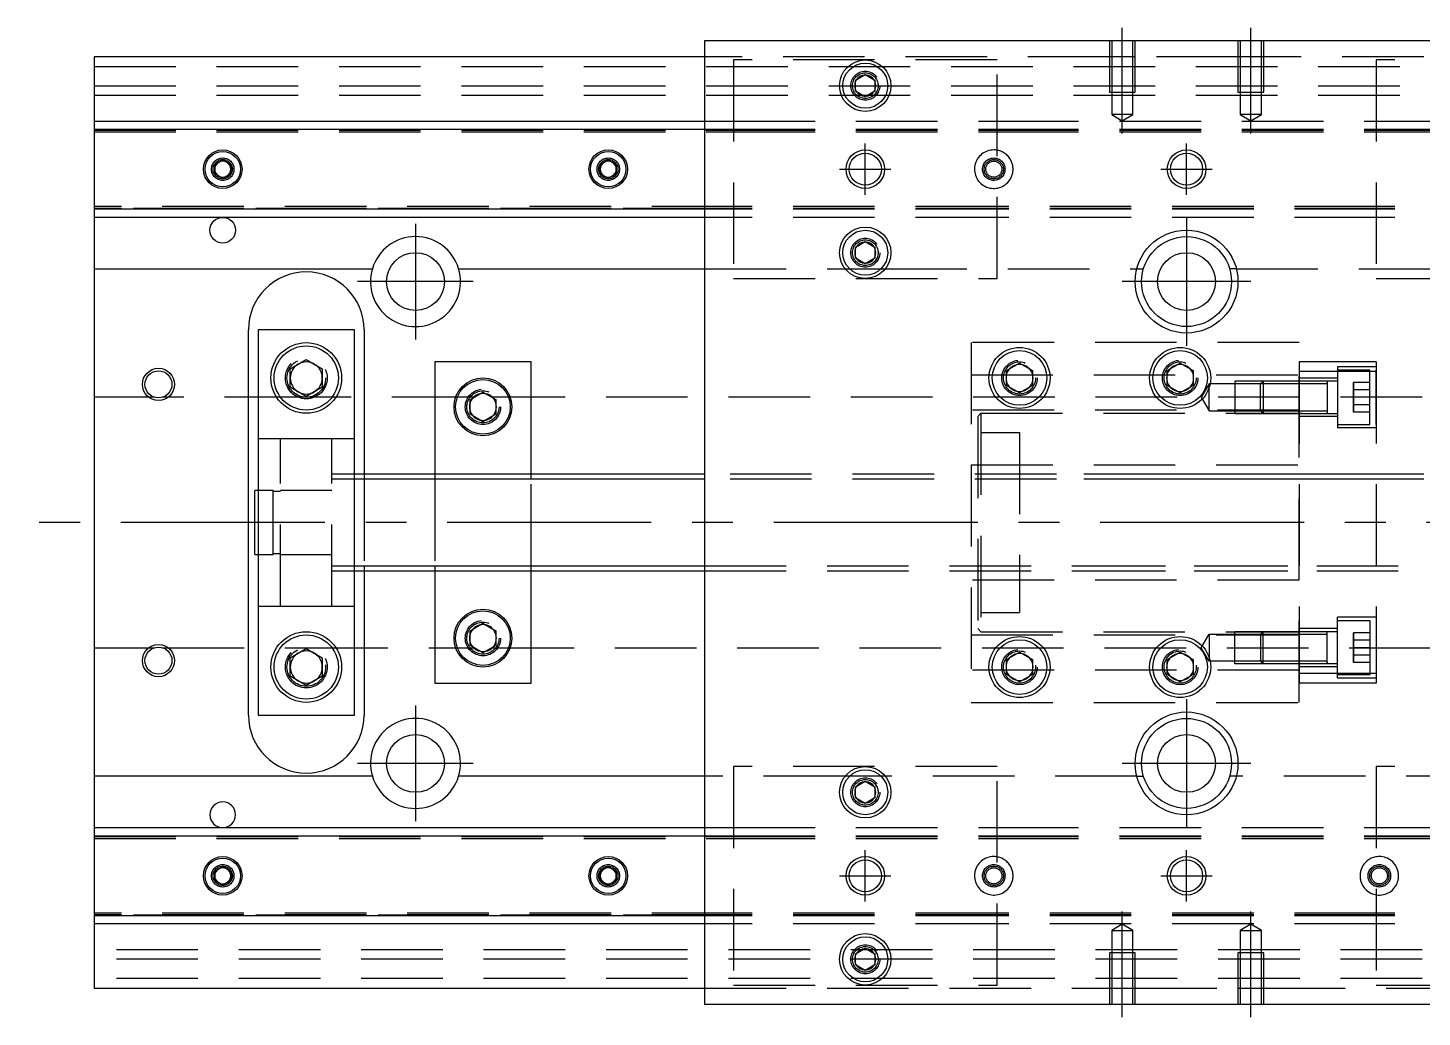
# Model space of a CAD drawing. Extents: x -10 to 548, y -257 to 77.
# Drawn here: x -10.3 to 206.7, y -77 to 77 of the extents above; entities that cross this region are included whole.
import ezdxf

# ---------------------------------------------------------------- set-up
doc = ezdxf.new("R2010")
doc.units = 0
doc.linetypes.add('CENTER', pattern=[50.8, 31.75, -6.35, 6.35, -6.35])
doc.linetypes.add('DASHED', pattern=[19.05, 12.7, -6.35])
doc.layers.get('0').update_dxf_attribs({"linetype": 'CONTINUOUS'})
doc.layers.add('CENTER', color=1, linetype='CENTER')

msp = doc.modelspace()

# ---------------------------------------------------------------- linework, layer by layer
at = {"color": 7, "linetype": 'CONTINUOUS'}
for p, q in [((95, 75), (95, -75)), ((245, 75), (95, 75)), ((0, 72.5), (0, 62.5)), ((95, 72.5), (0, 72.5)), ((118.5, 68.866026), (120, 69.73205)), ((120, 69.73205), (121.5, 68.866026)), ((118.5, 67.133974), (118.5, 68.866026)), ((121.5, 68.866026), (121.5, 67.133974)), ((120, 66.26795), (118.5, 67.133974)), ((121.5, 67.133974), (120, 66.26795)), ((0, 62.5), (95, 62.5)), ((0, 62.5), (0, 61.247728)), ((0, 61.247728), (95, 61.247728)), ((0, 61.247728), (0, 48.752272)), ((18.75, 55.721688), (20, 56.443376)), ((20, 56.443376), (21.25, 55.721688)), ((78.75, 55.721688), (80, 56.443376)), ((80, 56.443376), (81.25, 55.721688)), ((18.75, 54.278312), (18.75, 55.721688)), ((20, 53.556624), (18.75, 54.278312)), ((21.25, 54.278312), (20, 53.556624)), ((21.25, 55.721688), (21.25, 54.278312)), ((78.75, 54.278312), (78.75, 55.721688)), ((80, 53.556624), (78.75, 54.278312)), ((81.25, 54.278312), (80, 53.556624)), ((81.25, 55.721688), (81.25, 54.278312)), ((95, 48.752272), (0, 48.752272)), ((0, 48.752272), (0, 47.5)), ((95, 47.5), (0, 47.5)), ((0, 47.5), (0, 39.5)), ((118.5, 42.866026), (120, 43.73205)), ((120, 43.73205), (121.5, 42.866026)), ((118.5, 41.133974), (118.5, 42.866026)), ((121.5, 42.866026), (121.5, 41.133974)), ((0, 39.5), (43.291796, 39.5)), ((0, 39.5), (0, -39.5)), ((56.708204, 39.5), (95, 39.5)), ((120, 40.26795), (118.5, 41.133974)), ((121.5, 41.133974), (120, 40.26795)), ((162.254033, 39.5), (163.291796, 39.5)), ((177.745967, 39.5), (176.708204, 39.5)), ((24, -30), (24, 30)), ((40.5, 30), (25.5, 30)), ((25.5, 30), (25.5, -30)), ((40.5, -30), (40.5, 30)), ((42, 30), (42, 7.5)), ((30.5, 23.943376), (33, 25.386752)), ((30.5, 21.056624), (30.5, 23.943376)), ((33, 25.386752), (35.5, 23.943376)), ((35.5, 23.943376), (35.5, 21.056624)), ((68, 25), (53, 25)), ((53, 25), (53, 7.5)), ((68, 7.5), (68, 25)), ((142, 23.6547), (144, 24.809402)), ((144, 24.809402), (146, 23.6547)), ((167, 23.6547), (169, 24.809402)), ((169, 24.809402), (171, 23.6547)), ((142, 21.3453), (142, 23.6547)), ((146, 23.6547), (146, 21.3453)), ((167, 21.3453), (167, 23.6547)), ((171, 23.6547), (171, 21.3453)), ((33, 19.613248), (30.5, 21.056624)), ((35.5, 21.056624), (33, 19.613248)), ((58.5, 19.1547), (60.5, 20.309402)), ((60.5, 20.309402), (62.5, 19.1547)), ((144, 20.190598), (142, 21.3453)), ((146, 21.3453), (144, 20.190598)), ((169, 20.190598), (167, 21.3453)), ((171, 21.3453), (169, 20.190598)), ((58.5, 16.8453), (58.5, 19.1547)), ((62.5, 19.1547), (62.5, 16.8453)), ((60.5, 15.690598), (58.5, 16.8453)), ((62.5, 16.8453), (60.5, 15.690598)), ((95, 7.5), (40.5, 7.5)), ((25, -5), (25, 5)), ((25.5, 5), (25, 5)), ((25, -5), (25.5, -5)), ((40.5, -7.5), (95, -7.5)), ((42, -7.5), (42, -30)), ((53, -7.5), (53, -25)), ((68, -25), (68, -7.5)), ((58.5, -16.8453), (60.5, -15.690598)), ((58.5, -19.1547), (58.5, -16.8453)), ((60.5, -15.690598), (62.5, -16.8453)), ((62.5, -16.8453), (62.5, -19.1547)), ((60.5, -20.309402), (58.5, -19.1547)), ((62.5, -19.1547), (60.5, -20.309402)), ((30.5, -21.056624), (33, -19.613248)), ((30.5, -23.943376), (30.5, -21.056624)), ((33, -19.613248), (35.5, -21.056624)), ((35.5, -21.056624), (35.5, -23.943376)), ((142, -21.3453), (144, -20.190598)), ((142, -23.6547), (142, -21.3453)), ((144, -20.190598), (146, -21.3453)), ((146, -21.3453), (146, -23.6547)), ((167, -21.3453), (169, -20.190598)), ((167, -23.6547), (167, -21.3453)), ((169, -20.190598), (171, -21.3453)), ((171, -21.3453), (171, -23.6547)), ((144, -24.809402), (142, -23.6547)), ((146, -23.6547), (144, -24.809402)), ((169, -24.809402), (167, -23.6547)), ((171, -23.6547), (169, -24.809402)), ((33, -25.386752), (30.5, -23.943376)), ((35.5, -23.943376), (33, -25.386752)), ((53, -25), (68, -25)), ((25.5, -30), (40.5, -30)), ((0, -39.5), (0, -47.5)), ((43.291796, -39.5), (0, -39.5)), ((95, -39.5), (56.708204, -39.5)), ((118.5, -41.133974), (120, -40.26795)), ((118.5, -42.866026), (118.5, -41.133974)), ((120, -40.26795), (121.5, -41.133974)), ((121.5, -41.133974), (121.5, -42.866026)), ((162.254033, -39.5), (163.291796, -39.5)), ((177.745967, -39.5), (176.708204, -39.5)), ((120, -43.73205), (118.5, -42.866026)), ((121.5, -42.866026), (120, -43.73205)), ((0, -47.5), (95, -47.5)), ((0, -47.5), (0, -48.752272)), ((0, -48.752272), (0, -61.247728)), ((0, -48.752272), (95, -48.752272)), ((18.75, -54.278312), (20, -53.556624)), ((20, -53.556624), (21.25, -54.278312)), ((78.75, -54.278312), (80, -53.556624)), ((80, -53.556624), (81.25, -54.278312)), ((18.75, -55.721688), (18.75, -54.278312)), ((20, -56.443376), (18.75, -55.721688)), ((21.25, -55.721688), (20, -56.443376)), ((21.25, -54.278312), (21.25, -55.721688)), ((78.75, -55.721688), (78.75, -54.278312)), ((80, -56.443376), (78.75, -55.721688)), ((81.25, -55.721688), (80, -56.443376)), ((81.25, -54.278312), (81.25, -55.721688)), ((95, -61.247728), (0, -61.247728)), ((0, -61.247728), (0, -62.5)), ((95, -62.5), (0, -62.5)), ((0, -62.5), (0, -72.5)), ((118.5, -67.133974), (120, -66.26795)), ((118.5, -68.866026), (118.5, -67.133974)), ((120, -66.26795), (121.5, -67.133974)), ((121.5, -67.133974), (121.5, -68.866026)), ((120, -69.73205), (118.5, -68.866026)), ((121.5, -68.866026), (120, -69.73205)), ((0, -72.5), (95, -72.5)), ((95, -75), (245, -75))]:
    msp.add_line(p, q, dxfattribs=at)
at = {"color": 3, "linetype": 'DASHED'}
for p, q in [((158.000006, 75), (158.000006, 67)), ((158.35, 75), (158.35, 67)), ((161.65, 67), (161.65, 75)), ((161.999994, 67), (161.999994, 75)), ((178.000006, 75), (178.000006, 67)), ((178.35, 75), (178.35, 67)), ((181.65, 67), (181.65, 75)), ((181.999994, 67), (181.999994, 75)), ((158.000006, 72.5), (95, 72.5)), ((140.5, 72), (99.5, 72)), ((99.5, 72), (99.5, 38)), ((140.5, 38), (140.5, 72)), ((161.999994, 72.5), (158.000006, 72.5)), ((178.000006, 72.5), (161.999994, 72.5)), ((181.999994, 72.5), (178.000006, 72.5)), ((245, 72.5), (181.999994, 72.5)), ((240.5, 72), (199.5, 72)), ((199.5, 72), (199.5, 38)), ((0, 71), (340, 71)), ((0, 68), (340, 68)), ((121.973226, 68.326156), (122, 68)), ((0, 66.5), (340, 66.5)), ((158.000006, 67), (161.999994, 67)), ((158.35, 67), (158.35, 63.5)), ((161.65, 63.5), (161.65, 67)), ((178.000006, 67), (181.999994, 67)), ((178.35, 67), (178.35, 63.5)), ((181.65, 63.5), (181.65, 67)), ((161.65, 63.5), (158.35, 63.5)), ((158.35, 63.5), (160, 62.547372)), ((160, 62.547372), (161.65, 63.5)), ((181.65, 63.5), (178.35, 63.5)), ((178.35, 63.5), (180, 62.547372)), ((180, 62.547372), (181.65, 63.5)), ((0, 61.1147), (95, 61.1147)), ((0, 61.1), (99.5, 61.1)), ((0, 60.8), (99.5, 60.8)), ((95, 62.5), (99.5, 62.5)), ((95, 61.247728), (99.5, 61.247728)), ((95, 61.1147), (99.5, 61.1147)), ((99.5, 62.5), (140.5, 62.5)), ((99.5, 61.247728), (140.5, 61.247728)), ((99.5, 61.1147), (140.5, 61.1147)), ((99.5, 61.1), (140.5, 61.1)), ((99.5, 60.8), (140.5, 60.8)), ((140.5, 62.5), (199.5, 62.5)), ((140.5, 61.247728), (199.5, 61.247728)), ((140.5, 61.1147), (199.5, 61.1147)), ((140.5, 61.1), (199.5, 61.1)), ((140.5, 60.8), (199.5, 60.8)), ((199.5, 62.5), (240.5, 62.5)), ((199.5, 61.247728), (240.5, 61.247728)), ((199.5, 61.1147), (240.5, 61.1147)), ((199.5, 61.1), (240.5, 61.1)), ((199.5, 60.8), (240.5, 60.8)), ((21.477374, 55.25955), (21.5, 55)), ((81.477374, 55.25955), (81.5, 55)), ((99.5, 49.2), (0, 49.2)), ((99.5, 48.9), (0, 48.9)), ((95, 48.8853), (0, 48.8853)), ((99.5, 48.8853), (95, 48.8853)), ((99.5, 48.752272), (95, 48.752272)), ((140.5, 49.2), (99.5, 49.2)), ((140.5, 48.9), (99.5, 48.9)), ((140.5, 48.8853), (99.5, 48.8853)), ((140.5, 48.752272), (99.5, 48.752272)), ((199.5, 49.2), (140.5, 49.2)), ((199.5, 48.9), (140.5, 48.9)), ((199.5, 48.8853), (140.5, 48.8853)), ((199.5, 48.752272), (140.5, 48.752272)), ((240.5, 49.2), (199.5, 49.2)), ((240.5, 48.9), (199.5, 48.9)), ((240.5, 48.8853), (199.5, 48.8853)), ((240.5, 48.752272), (199.5, 48.752272)), ((99.5, 47.5), (95, 47.5)), ((140.5, 47.5), (99.5, 47.5)), ((199.5, 47.5), (140.5, 47.5)), ((240.5, 47.5), (199.5, 47.5)), ((121.973226, 42.326156), (122, 42)), ((95, 39.5), (116.877502, 39.5)), ((116.877502, 39.5), (117.55051, 39.5)), ((117.55051, 39.5), (122.44949, 39.5)), ((122.44949, 39.5), (123.122498, 39.5)), ((123.122498, 39.5), (162.254033, 39.5)), ((177.745967, 39.5), (216.877502, 39.5)), ((99.5, 38), (140.5, 38)), ((199.5, 38), (240.5, 38)), ((136.5, 28), (136.5, -28)), ((187.5, 28), (136.5, 28)), ((187.5, -28), (187.5, 28)), ((187.5, 25), (187.5, -25)), ((199.5, 25), (187.5, 25)), ((193.5, 24.235572), (193.5, 14.735572)), ((199.5, 24.235572), (193.5, 24.235572)), ((199.5, 25), (199.5, -25)), ((30, 22.5), (30.020026, 22.846056)), ((136.5, 23), (187.5, 23)), ((141.5, 22.5), (141.512884, 22.753488)), ((166.5, 22.5), (166.52689, 22.865682)), ((182.4, 21.985565), (177.5, 21.985565)), ((177.5, 21.971141), (177.5, 16.985576)), ((181.9, 21.985571), (181.5, 21.585571)), ((181.9, 21.985571), (181.9, 16.985571)), ((193.5, 21.985565), (182.4, 21.985565)), ((199.5, 23.49468), (187.5, 23.49468)), ((193.5, 22.485571), (187.5, 22.485571)), ((191.9, 21.985571), (191.9, 16.985571)), ((198.5, 23.735571), (193.5, 23.735571)), ((196, 20.640272), (196, 21.794972)), ((196, 21.794972), (196, 20.640272)), ((198.5, 21.794972), (196, 21.794972)), ((198.5, 15.235572), (198.5, 23.735572)), ((199.5, 15.235571), (199.5, 23.735571)), ((173.500001, 21.585571), (172.287565, 19.485571)), ((179.4, 21.585571), (173.5, 21.585571)), ((173.500001, 17.385571), (173.500001, 21.585571)), ((182, 21.585571), (179.4, 21.585571)), ((181.5, 17.385571), (181.5, 21.585571)), ((191.9, 21.585571), (182, 21.585571)), ((198.5, 20.640272), (196, 20.640272)), ((196, 18.330872), (196, 20.640272)), ((196, 20.640272), (196, 18.330872)), ((9.359688, 19.5), (0, 19.5)), ((33, 19.5), (10.640312, 19.5)), ((59.030306, 19.5), (33, 19.5)), ((58, 18), (58.034018, 18.411016)), ((340, 19.5), (61.969694, 19.5)), ((187.5, 17.5), (136.5, 17.5)), ((172.287565, 19.485571), (173.500001, 17.385571)), ((173.500001, 17.385571), (179.4, 17.385571)), ((179.4, 17.385571), (182, 17.385571)), ((181.5, 17.385571), (181.9, 16.985571)), ((182, 17.385571), (191.9, 17.385571)), ((198.5, 18.330872), (196, 18.330872)), ((196, 17.17617), (196, 18.330872)), ((196, 18.330872), (196, 17.17617)), ((137.5, 16.5), (138, 17)), ((137.5, 16.5), (137.5, -16.5)), ((138, 17), (188, 17)), ((138, 17), (138, -17)), ((177.5, 16.985575), (182.4, 16.985575)), ((182.4, 16.985575), (193.5, 16.985575)), ((193.5, 16.485571), (187.5, 16.485571)), ((193.5, 15.235572), (198.5, 15.235572)), ((198.5, 17.17617), (196, 17.17617)), ((138, 14), (144, 14)), ((144, 14), (144, -14)), ((199.5, 14.735572), (193.5, 14.735572)), ((29, 13), (25.5, 13)), ((29, -13), (29, 13)), ((37, 13), (29, 13)), ((37, -13), (37, 13)), ((40.5, 13), (37, 13)), ((136.5, 9), (187.5, 9)), ((40.5, 7.5), (37, 7.5)), ((40.5, 6.75), (37, 6.75)), ((42, 7.5), (42, 6.75)), ((42, 6.75), (42, -6.75)), ((53, 7.5), (53, 6.75)), ((53, 6.75), (53, -6.75)), ((68, 6.75), (68, 7.5)), ((68, -6.75), (68, 6.75)), ((245, 7.5), (95, 7.5)), ((245, 6.75), (95, 6.75)), ((198, 7.5), (154, 7.5)), ((198, 6.75), (154, 6.75)), ((27.85, 5), (25.5, 5)), ((27.85, -5), (27.85, 5)), ((29, 4.8), (27.85, 4.8)), ((37, 5), (29, 5)), ((25.5, -5), (27.85, -5)), ((27.85, -4.8), (29, -4.8)), ((29, -5), (37, -5)), ((37, -6.75), (40.5, -6.75)), ((37, -7.5), (40.5, -7.5)), ((42, -6.75), (42, -7.5)), ((53, -6.75), (53, -7.5)), ((68, -7.5), (68, -6.75)), ((95, -6.75), (245, -6.75)), ((95, -7.5), (245, -7.5)), ((154, -6.75), (198, -6.75)), ((154, -7.5), (198, -7.5)), ((187.5, -9), (136.5, -9)), ((25.5, -13), (29, -13)), ((29, -13), (37, -13)), ((37, -13), (40.5, -13)), ((138, -14), (144, -14)), ((193.5, -24.235572), (193.5, -14.735572)), ((199.5, -14.735572), (193.5, -14.735572)), ((138, -17), (137.5, -16.5)), ((138, -17), (187.5, -17)), ((177.5, -21.985566), (177.5, -16.985575)), ((177.5, -16.985575), (182.4, -16.985575)), ((181.499979, -17.385571), (181.899979, -16.985571)), ((181.899979, -21.985571), (181.899979, -16.985571)), ((182.4, -16.985575), (193.5, -16.985575)), ((193.5, -16.485572), (187.5, -16.485572)), ((191.9, -21.985571), (191.9, -16.985571)), ((193.5, -15.235571), (198.5, -15.235571)), ((196, -18.330872), (196, -17.17617)), ((196, -17.17617), (196, -18.330872)), ((198.5, -17.17617), (196, -17.17617)), ((198.5, -15.235571), (198.5, -23.735571)), ((0, -19.5), (9.359688, -19.5)), ((10.640312, -19.5), (33, -19.5)), ((33, -19.5), (59.030306, -19.5)), ((58, -18), (58.034018, -17.588984)), ((61.969694, -19.5), (340, -19.5)), ((136.5, -17.5), (187.5, -17.5)), ((172.287565, -19.485571), (173.500001, -17.385571)), ((173.500001, -21.585571), (172.287565, -19.485571)), ((173.500001, -17.385571), (173.500001, -21.585571)), ((173.500001, -17.385571), (179.4, -17.385571)), ((179.4, -17.385571), (182, -17.385571)), ((181.499979, -17.385571), (181.499979, -21.585571)), ((182, -17.385571), (191.9, -17.385572)), ((198.5, -18.330872), (196, -18.330872)), ((196, -20.640272), (196, -18.330872)), ((196, -18.330872), (196, -20.640272)), ((198.5, -19.485571), (196, -19.485571)), ((179.4, -21.585571), (173.66115, -21.585571)), ((182, -21.585571), (179.4, -21.585571)), ((181.899979, -21.985571), (181.499979, -21.585571)), ((191.9, -21.585571), (182, -21.585571)), ((198.5, -20.640272), (196, -20.640272)), ((196, -21.794972), (196, -20.640272)), ((196, -20.640272), (196, -21.794972)), ((35.977798, -22.135694), (36, -22.5)), ((187.5, -23), (136.5, -23)), ((146.483582, -22.213962), (146.5, -22.5)), ((171.483582, -22.213962), (171.5, -22.5)), ((182.4, -21.985565), (177.5, -21.985565)), ((193.5, -21.985565), (182.4, -21.985565)), ((193.5, -22.485572), (187.5, -22.485572)), ((199.5, -23.49468), (187.5, -23.49468)), ((191.9, -21.728173), (191.9, -21.985571)), ((198.5, -23.735571), (193.5, -23.735571)), ((198.5, -21.794972), (196, -21.794972)), ((199.5, -25), (187.5, -25)), ((199.5, -24.235572), (193.5, -24.235572)), ((136.5, -28), (187.5, -28)), ((99.5, -38), (99.5, -72)), ((140.5, -38), (99.5, -38)), ((140.5, -72), (140.5, -38)), ((199.5, -38), (199.5, -72)), ((240.5, -38), (199.5, -38)), ((116.877502, -39.5), (95, -39.5)), ((117.55051, -39.5), (116.877502, -39.5)), ((122.44949, -39.5), (117.55051, -39.5)), ((123.122498, -39.5), (122.44949, -39.5)), ((162.254033, -39.5), (123.122498, -39.5)), ((216.877502, -39.5), (177.745967, -39.5)), ((121.973226, -41.673844), (122, -42)), ((95, -47.5), (99.5, -47.5)), ((99.5, -47.5), (140.5, -47.5)), ((140.5, -47.5), (199.5, -47.5)), ((199.5, -47.5), (240.5, -47.5)), ((0, -48.8853), (95, -48.8853)), ((0, -48.9), (99.5, -48.9)), ((0, -49.2), (99.5, -49.2)), ((95, -48.752272), (99.5, -48.752272)), ((95, -48.8853), (99.5, -48.8853)), ((99.5, -48.752272), (140.5, -48.752272)), ((99.5, -48.8853), (140.5, -48.8853)), ((99.5, -48.9), (140.5, -48.9)), ((99.5, -49.2), (140.5, -49.2)), ((140.5, -48.752272), (199.5, -48.752272)), ((140.5, -48.8853), (199.5, -48.8853)), ((140.5, -48.9), (199.5, -48.9)), ((140.5, -49.2), (199.5, -49.2)), ((199.5, -48.752272), (240.5, -48.752272)), ((199.5, -48.8853), (240.5, -48.8853)), ((199.5, -48.9), (240.5, -48.9)), ((199.5, -49.2), (240.5, -49.2)), ((21.477374, -54.74045), (21.5, -55)), ((78.5, -55), (78.52041, -54.75339)), ((99.5, -60.8), (0, -60.8)), ((99.5, -61.1), (0, -61.1)), ((95, -61.1147), (0, -61.1147)), ((99.5, -61.1147), (95, -61.1147)), ((99.5, -61.247728), (95, -61.247728)), ((99.5, -62.5), (95, -62.5)), ((140.5, -60.8), (99.5, -60.8)), ((140.5, -61.1), (99.5, -61.1)), ((140.5, -61.1147), (99.5, -61.1147)), ((140.5, -61.247728), (99.5, -61.247728)), ((140.5, -62.5), (99.5, -62.5)), ((199.5, -60.8), (140.5, -60.8)), ((199.5, -61.1), (140.5, -61.1)), ((199.5, -61.1147), (140.5, -61.1147)), ((199.5, -61.247728), (140.5, -61.247728)), ((199.5, -62.5), (140.5, -62.5)), ((160, -62.547372), (158.35, -63.5)), ((161.65, -63.5), (160, -62.547372)), ((180, -62.547372), (178.35, -63.5)), ((181.65, -63.5), (180, -62.547372)), ((240.5, -60.8), (199.5, -60.8)), ((240.5, -61.1), (199.5, -61.1)), ((240.5, -61.1147), (199.5, -61.1147)), ((240.5, -61.247728), (199.5, -61.247728)), ((240.5, -62.5), (199.5, -62.5)), ((158.35, -63.5), (160, -63.5)), ((158.35, -63.5), (158.35, -67)), ((160, -63.5), (161.65, -63.5)), ((161.65, -67), (161.65, -63.5)), ((178.35, -63.5), (180, -63.5)), ((178.35, -63.5), (178.35, -67)), ((180, -63.5), (181.65, -63.5)), ((181.65, -67), (181.65, -63.5)), ((340, -66.5), (0, -66.5)), ((161.999994, -67), (158.000006, -67)), ((158.000006, -67), (158.000006, -75)), ((158.35, -67), (158.35, -75)), ((161.65, -75), (161.65, -67)), ((161.999994, -75), (161.999994, -67)), ((181.999994, -67), (178.000006, -67)), ((178.000006, -67), (178.000006, -75)), ((178.35, -67), (178.35, -75)), ((181.65, -75), (181.65, -67)), ((181.999994, -75), (181.999994, -67)), ((340, -68), (0, -68)), ((118, -68), (118.023172, -67.69644)), ((340, -71), (0, -71)), ((95, -72.5), (158.000006, -72.5)), ((99.5, -72), (140.5, -72)), ((158.000006, -72.5), (161.999994, -72.5)), ((161.999994, -72.5), (178.000006, -72.5)), ((178.000006, -72.5), (181.999994, -72.5)), ((181.999994, -72.5), (245, -72.5)), ((199.5, -72), (240.5, -72))]:
    msp.add_line(p, q, dxfattribs=at)
at = {"color": 3, "linetype": 'CONTINUOUS'}
for p, q in [((95, 6.75), (40.5, 6.75)), ((40.5, -6.75), (95, -6.75))]:
    msp.add_line(p, q, dxfattribs=at)
at = {"color": 7, "linetype": 'CONTINUOUS'}
for centre, radius in [((120, 68), 4), ((120, 68), 3.5), ((20, 55), 3), ((20, 55), 2.75), ((80, 55), 3), ((80, 55), 2.75), ((120, 55), 2.5), ((170, 55), 3), ((170, 55), 2.5), ((20, 45.5), 2), ((120, 42), 4), ((120, 42), 3.5), ((170, 37.5), 8), ((170, 37.5), 7), ((50, 37.5), 4.5), ((170, 37.5), 4.5), ((33, 22.5), 5.5), ((33, 22.5), 5), ((144, 22.5), 4.75), ((144, 22.5), 4.25), ((169, 22.5), 4.75), ((169, 22.5), 4.25), ((10, 21.5), 2.1), ((60.5, 18), 4.5), ((60.5, 18), 4.25), ((60.5, -18), 4.5), ((60.5, -18), 4.25), ((33, -22.5), 5.5), ((10, -21.5), 2.1), ((33, -22.5), 5), ((144, -22.5), 4.75), ((144, -22.5), 4.25), ((169, -22.5), 4.75), ((169, -22.5), 4.25), ((170, -37.5), 8), ((170, -37.5), 7), ((50, -37.5), 4.5), ((170, -37.5), 4.5), ((120, -42), 4), ((120, -42), 3.5), ((20, -55), 3), ((80, -55), 3), ((170, -55), 3), ((20, -55), 2.75), ((80, -55), 2.75), ((120, -55), 2.5), ((170, -55), 2.5), ((120, -68), 4), ((120, -68), 3.5)]:
    msp.add_circle(centre, radius, dxfattribs=at)
at = {"color": 3, "linetype": 'DASHED'}
for centre, radius in [((120, 68), 2.25), ((120, 68), 2), ((20, 55), 1.75), ((20, 55), 1.5), ((80, 55), 1.75), ((80, 55), 1.5), ((140, 55), 1.75), ((140, 55), 1.5), ((140, 55), 1.25), ((120, 42), 2.25), ((120, 42), 2), ((33, 22.5), 3.25), ((33, 22.5), 3), ((144, 22.5), 2.75), ((144, 22.5), 2.5), ((169, 22.5), 2.75), ((169, 22.5), 2.5), ((60.5, 18), 2.75), ((60.5, 18), 2.5), ((60.5, -18), 2.75), ((60.5, -18), 2.5), ((33, -22.5), 3.25), ((33, -22.5), 3), ((144, -22.5), 2.75), ((144, -22.5), 2.5), ((169, -22.5), 2.75), ((169, -22.5), 2.5), ((120, -42), 2.25), ((120, -42), 2), ((20, -55), 1.75), ((20, -55), 1.5), ((80, -55), 1.75), ((80, -55), 1.5), ((140, -55), 1.75), ((140, -55), 1.5), ((140, -55), 1.25), ((200, -55), 1.75), ((200, -55), 1.5), ((200, -55), 1.25), ((120, -68), 2.25), ((120, -68), 2)]:
    msp.add_circle(centre, radius, dxfattribs=at)
at = {"color": 3, "linetype": 'CONTINUOUS'}
for centre, radius in [((120, 55), 3), ((10, 21.5), 2.5), ((10, -21.5), 2.5), ((120, -55), 3)]:
    msp.add_circle(centre, radius, dxfattribs=at)
at = {"color": 7, "linetype": 'CONTINUOUS'}
for centre, radius, start, end in [((120, 68), 1.65, 95.380023, 144.619977), ((120, 68), 1.65, 84.619977, 95.380023), ((120, 68), 1.65, 35.380023, 84.619977), ((120, 68), 1.65, 155.380023, 180), ((120, 68), 1.65, 180, 204.619977), ((120, 68), 1.65, 144.619977, 155.380023), ((120, 68), 1.65, 204.619977, 215.380023), ((120, 68), 1.65, 24.619977, 35.380023), ((120, 68), 1.65, 324.619977, 335.380023), ((120, 68), 1.65, 335.380023, 24.619977), ((120, 68), 1.65, 215.380023, 264.619977), ((120, 68), 1.65, 264.619977, 275.380023), ((120, 68), 1.65, 275.380023, 324.619977), ((20, 55), 1.25, 120, 180), ((20, 55), 1.25, 180, 240), ((20, 55), 1.25, 60, 120), ((20, 55), 1.25, 0, 60), ((20, 55), 1.25, 300, 0), ((80, 55), 1.25, 120, 180), ((80, 55), 1.25, 180, 240), ((80, 55), 1.25, 60, 120), ((80, 55), 1.25, 0, 60), ((80, 55), 1.25, 300, 0), ((20, 55), 1.25, 240, 300), ((80, 55), 1.25, 240, 300), ((50, 37.5), 7, 16.60155, 163.39845), ((120, 42), 1.65, 95.380023, 144.619977), ((120, 42), 1.65, 84.619977, 95.380023), ((120, 42), 1.65, 35.380023, 84.619977), ((120, 42), 1.65, 155.380023, 180), ((120, 42), 1.65, 180, 204.619977), ((120, 42), 1.65, 144.619977, 155.380023), ((120, 42), 1.65, 204.619977, 215.380023), ((120, 42), 1.65, 24.619977, 35.380023), ((120, 42), 1.65, 324.619977, 335.380023), ((120, 42), 1.65, 335.380023, 24.619977), ((50, 37.5), 7, 163.39845, 16.60155), ((120, 42), 1.65, 215.380023, 264.619977), ((120, 42), 1.65, 264.619977, 275.380023), ((120, 42), 1.65, 275.380023, 324.619977), ((33, 30), 9, 90, 180), ((33, 30), 9, 0, 90), ((33, 22.5), 2.5, 120, 180), ((33, 22.5), 2.5, 60, 120), ((33, 22.5), 2.5, 0, 60), ((144, 22.5), 2.1, 137.75279, 162.24721), ((144, 22.5), 2.1, 102.24721, 137.75279), ((144, 22.5), 2.1, 77.75279, 102.24721), ((144, 22.5), 2.1, 42.24721, 77.75279), ((144, 22.5), 2.1, 17.75279, 42.24721), ((169, 22.5), 2.1, 137.75279, 162.24721), ((169, 22.5), 2.1, 102.24721, 137.75279), ((169, 22.5), 2.1, 77.75279, 102.24721), ((169, 22.5), 2.1, 42.24721, 77.75279), ((169, 22.5), 2.1, 17.75279, 42.24721), ((33, 22.5), 2.5, 180, 240), ((33, 22.5), 2.5, 300, 0), ((144, 22.5), 2.1, 162.24721, 180), ((144, 22.5), 2.1, 180, 197.75279), ((144, 22.5), 2.1, 197.75279, 222.24721), ((144, 22.5), 2.1, 317.75279, 342.24721), ((144, 22.5), 2.1, 342.24721, 17.75279), ((169, 22.5), 2.1, 162.24721, 180), ((169, 22.5), 2.1, 180, 197.75279), ((169, 22.5), 2.1, 197.75279, 222.24721), ((169, 22.5), 2.1, 317.75279, 342.24721), ((169, 22.5), 2.1, 342.24721, 17.75279), ((33, 22.5), 2.5, 240, 300), ((60.5, 18), 2.1, 102.24721, 137.75279), ((60.5, 18), 2.1, 77.75279, 102.24721), ((60.5, 18), 2.1, 42.24721, 77.75279), ((144, 22.5), 2.1, 222.24721, 257.75279), ((144, 22.5), 2.1, 257.75279, 282.24721), ((144, 22.5), 2.1, 282.24721, 317.75279), ((169, 22.5), 2.1, 222.24721, 257.75279), ((169, 22.5), 2.1, 257.75279, 282.24721), ((169, 22.5), 2.1, 282.24721, 317.75279), ((60.5, 18), 2.1, 162.24721, 180), ((60.5, 18), 2.1, 180, 197.75279), ((60.5, 18), 2.1, 137.75279, 162.24721), ((60.5, 18), 2.1, 197.75279, 222.24721), ((60.5, 18), 2.1, 17.75279, 42.24721), ((60.5, 18), 2.1, 317.75279, 342.24721), ((60.5, 18), 2.1, 342.24721, 17.75279), ((60.5, 18), 2.1, 222.24721, 257.75279), ((60.5, 18), 2.1, 257.75279, 282.24721), ((60.5, 18), 2.1, 282.24721, 317.75279), ((60.5, -18), 2.1, 137.75279, 162.24721), ((60.5, -18), 2.1, 102.24721, 137.75279), ((60.5, -18), 2.1, 77.75279, 102.24721), ((60.5, -18), 2.1, 42.24721, 77.75279), ((60.5, -18), 2.1, 17.75279, 42.24721), ((60.5, -18), 2.1, 162.24721, 180), ((60.5, -18), 2.1, 180, 197.75279), ((60.5, -18), 2.1, 197.75279, 222.24721), ((60.5, -18), 2.1, 222.24721, 257.75279), ((60.5, -18), 2.1, 282.24721, 317.75279), ((60.5, -18), 2.1, 317.75279, 342.24721), ((60.5, -18), 2.1, 342.24721, 17.75279), ((33, -22.5), 2.5, 120, 180), ((33, -22.5), 2.5, 60, 120), ((33, -22.5), 2.5, 0, 60), ((60.5, -18), 2.1, 257.75279, 282.24721), ((144, -22.5), 2.1, 137.75279, 162.24721), ((144, -22.5), 2.1, 102.24721, 137.75279), ((144, -22.5), 2.1, 77.75279, 102.24721), ((144, -22.5), 2.1, 42.24721, 77.75279), ((144, -22.5), 2.1, 17.75279, 42.24721), ((169, -22.5), 2.1, 137.75279, 162.24721), ((169, -22.5), 2.1, 102.24721, 137.75279), ((169, -22.5), 2.1, 77.75279, 102.24721), ((169, -22.5), 2.1, 42.24721, 77.75279), ((169, -22.5), 2.1, 17.75279, 42.24721), ((33, -22.5), 2.5, 180, 240), ((33, -22.5), 2.5, 300, 0), ((144, -22.5), 2.1, 162.24721, 180), ((144, -22.5), 2.1, 180, 197.75279), ((144, -22.5), 2.1, 197.75279, 222.24721), ((144, -22.5), 2.1, 317.75279, 342.24721), ((144, -22.5), 2.1, 342.24721, 17.75279), ((169, -22.5), 2.1, 162.24721, 180), ((169, -22.5), 2.1, 180, 197.75279), ((169, -22.5), 2.1, 197.75279, 222.24721), ((169, -22.5), 2.1, 317.75279, 342.24721), ((169, -22.5), 2.1, 342.24721, 17.75279), ((33, -22.5), 2.5, 240, 300), ((144, -22.5), 2.1, 222.24721, 257.75279), ((144, -22.5), 2.1, 257.75279, 282.24721), ((144, -22.5), 2.1, 282.24721, 317.75279), ((169, -22.5), 2.1, 222.24721, 257.75279), ((169, -22.5), 2.1, 257.75279, 282.24721), ((169, -22.5), 2.1, 282.24721, 317.75279), ((33, -30), 9, 180, 270), ((33, -30), 9, 270, 0), ((50, -37.5), 7, 343.39845, 196.60155), ((50, -37.5), 7, 196.60155, 343.39845), ((120, -42), 1.65, 144.619977, 155.380023), ((120, -42), 1.65, 95.380023, 144.619977), ((120, -42), 1.65, 84.619977, 95.380023), ((120, -42), 1.65, 35.380023, 84.619977), ((120, -42), 1.65, 24.619977, 35.380023), ((120, -42), 1.65, 155.380023, 180), ((120, -42), 1.65, 180, 204.619977), ((120, -42), 1.65, 204.619977, 215.380023), ((120, -42), 1.65, 215.380023, 264.619977), ((120, -42), 1.65, 275.380023, 324.619977), ((120, -42), 1.65, 324.619977, 335.380023), ((120, -42), 1.65, 335.380023, 24.619977), ((20, -45.5), 2, 90, 270), ((20, -45.5), 2, 270, 90), ((120, -42), 1.65, 264.619977, 275.380023), ((20, -55), 1.25, 120, 180), ((20, -55), 1.25, 60, 120), ((20, -55), 1.25, 0, 60), ((80, -55), 1.25, 120, 180), ((80, -55), 1.25, 60, 120), ((80, -55), 1.25, 0, 60), ((20, -55), 1.25, 180, 240), ((20, -55), 1.25, 240, 300), ((20, -55), 1.25, 300, 0), ((80, -55), 1.25, 180, 240), ((80, -55), 1.25, 240, 300), ((80, -55), 1.25, 300, 0), ((120, -68), 1.65, 144.619977, 155.380023), ((120, -68), 1.65, 95.380023, 144.619977), ((120, -68), 1.65, 84.619977, 95.380023), ((120, -68), 1.65, 35.380023, 84.619977), ((120, -68), 1.65, 24.619977, 35.380023), ((120, -68), 1.65, 155.380023, 180), ((120, -68), 1.65, 180, 204.619977), ((120, -68), 1.65, 204.619977, 215.380023), ((120, -68), 1.65, 215.380023, 264.619977), ((120, -68), 1.65, 275.380023, 324.619977), ((120, -68), 1.65, 324.619977, 335.380023), ((120, -68), 1.65, 335.380023, 24.619977), ((120, -68), 1.65, 264.619977, 275.380023)]:
    msp.add_arc(centre, radius, start, end, dxfattribs=at)
at = {"color": 3, "linetype": 'DASHED'}
for centre, start, end in [((140, 55), 90, 326.44269), ((140, 55), 33.55731, 90), ((140, 55), 22.331645, 33.55731), ((140, 55), 337.668355, 22.331645), ((140, 55), 326.44269, 337.668355), ((140, -55), 90, 326.44269), ((140, -55), 33.55731, 90), ((200, -55), 213.55731, 90), ((200, -55), 90, 146.44269), ((140, -55), 22.331645, 33.55731), ((140, -55), 337.668355, 22.331645), ((200, -55), 157.668355, 202.331645), ((200, -55), 146.44269, 157.668355), ((140, -55), 326.44269, 337.668355), ((200, -55), 202.331645, 213.55731)]:
    msp.add_arc(centre, 3, start, end, dxfattribs=at)
at = {"layer": 'CENTER', "color": 1, "linetype": 'CENTER'}
for p, q in [((160, 60.547372), (160, 77)), ((180, 60.547372), (180, 77)), ((120, 51), (120, 59)), ((170, 51), (170, 59)), ((116, 55), (124, 55)), ((166, 55), (174, 55)), ((50, 46.5), (50, 28.5)), ((170, 47.5), (170, 27.5)), ((59, 37.5), (41, 37.5)), ((180, 37.5), (160, 37.5)), ((391.502205, 0), (-10.32213, 0)), ((170, -27.5), (170, -47.5)), ((50, -28.5), (50, -46.5)), ((59, -37.5), (41, -37.5)), ((180, -37.5), (160, -37.5)), ((120, -59), (120, -51)), ((170, -59), (170, -51)), ((116, -55), (124, -55)), ((166, -55), (174, -55)), ((160, -77), (160, -60.547372)), ((180, -77), (180, -60.547372))]:
    msp.add_line(p, q, dxfattribs=at)

doc.saveas('drawing.dxf')
